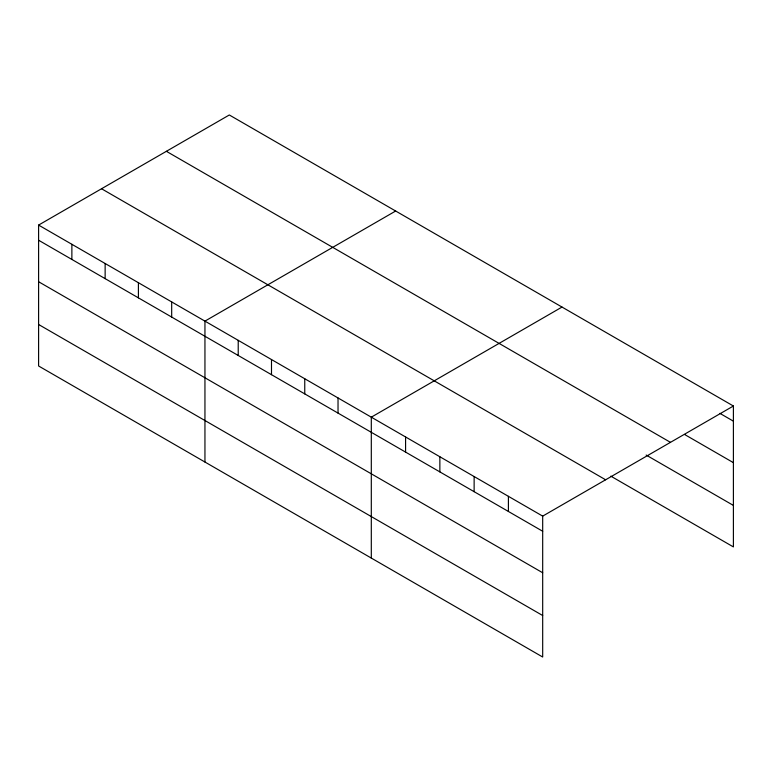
<?xml version="1.0" encoding="UTF-8"?>
<svg xmlns="http://www.w3.org/2000/svg" width="772" height="772" viewBox="0 0 772 772"><rect width="100%" height="100%" fill="white"/><g stroke="black" fill="none" stroke-linecap="round" stroke-linejoin="round"><path stroke-width="1.16" d="M38.6 225.086L542.687 516.121L542.687 657.02L38.6 365.986L38.6 225.086L229.313 114.98L733.4 406.014L733.4 546.914L610.826 476.15M395.66 211.017L204.947 321.123L204.947 462.032M562.006 307.063L371.303 417.169L371.303 558.069M542.687 516.121L733.4 406.014M719.9 413.367L733.4 421.165M684.581 434.472L733.4 462.66M166.376 151.312L670.463 442.346M646.145 455.046L733.4 505.419M101.537 188.754L605.624 479.788M38.6 240.227L542.687 531.261M38.6 281.732L542.687 572.766M38.6 324.491L542.687 615.525M508.41 496.328L508.41 511.479M474.133 476.536L474.133 491.687M439.857 456.744L439.857 471.895M405.58 436.962L405.58 452.102M338.03 397.956L338.03 413.107M304.757 378.753L304.757 393.894M271.493 359.54L271.493 374.69M238.22 340.336L238.22 355.477M171.683 301.92L171.683 317.06M138.41 282.706L138.41 297.857M105.137 263.503L105.137 278.644M71.873 244.29L71.873 259.44"/></g></svg>
